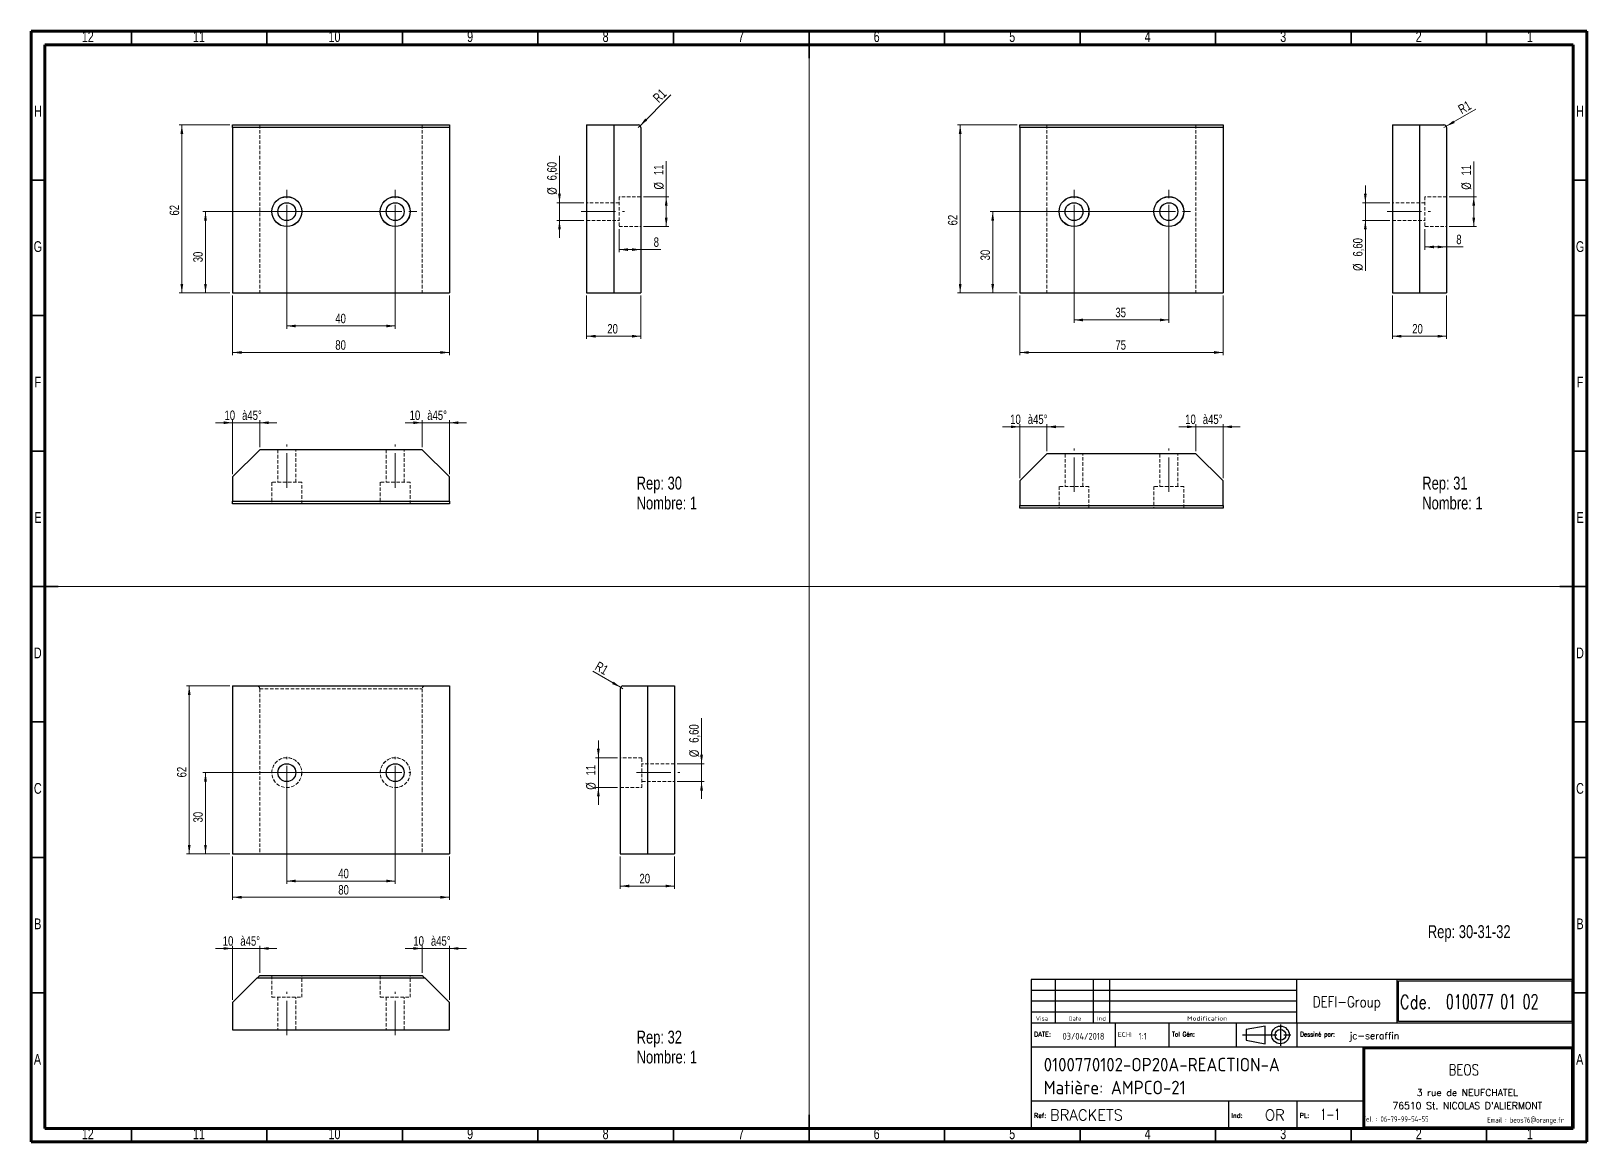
# Model space of a CAD drawing. Header units: millimetres. Extents: x 15 to 589, y 5 to 415.
import ezdxf

# ---------------------------------------------------------------- set-up
doc = ezdxf.new("R2010")
doc.units = ezdxf.units.MM
doc.linetypes.add('CENTERX2', pattern=[20.32, 12.7, -2.54, 2.54, -2.54])
doc.linetypes.add('HIDDEN', pattern=[1.905, 1.27, -0.635])
doc.layers.add('DIMENSIONS', color=176, linetype='Continuous')
doc.styles.add('SLDTEXTSTYLE0', font='TXT', dxfattribs={"width": 0.75})
doc.styles.add('SLDTEXTSTYLE1', font='ISOCP')
doc.styles.add('SLDTEXTSTYLE10', font='ISOCP', dxfattribs={"width": 1.147311})
doc.styles.add('SLDTEXTSTYLE11', font='ISOCP', dxfattribs={"width": 1.385904})
doc.styles.add('SLDTEXTSTYLE12', font='ISOCP', dxfattribs={"width": 1.246461})
doc.styles.add('SLDTEXTSTYLE13', font='ROMAND')
doc.styles.add('SLDTEXTSTYLE2', font='ROMANT', dxfattribs={"width": 0.8})
doc.styles.add('SLDTEXTSTYLE3', font='ISOCP', dxfattribs={"width": 0.8})
doc.styles.add('SLDTEXTSTYLE4', font='ROMANS', dxfattribs={"width": 0.8})
doc.styles.add('SLDTEXTSTYLE5', font='ROMANT')
doc.styles.add('SLDTEXTSTYLE6', font='ROMANS')
doc.styles.add('SLDTEXTSTYLE7', font='ROMANT', dxfattribs={"width": 0.65})
doc.styles.add('SLDTEXTSTYLE8', font='ISOCP', dxfattribs={"width": 1.446157})
doc.styles.add('SLDTEXTSTYLE9', font='ISOCP', dxfattribs={"width": 1.294402})
doc.dimstyles.new('SLDDIMSTYLE0', dxfattribs={"dimtxt": 3.5, "dimasz": 3.302, "dimexe": 0, "dimexo": 0.0625, "dimgap": 0.875, "dimtad": 1, "dimrnd": 1e-09, "dimzin": 12, "dimdsep": 46, "dimtxsty": 'SLDTEXTSTYLE0', "dimsah": 1, "dimcen": 0.09, "dimadec": 0, "dimazin": 3, "dimtfac": 1, "dimtofl": 0, "dimtmove": 0, "dimatfit": 3, "dimfxl": 1, "dimfrac": 2, "dimtolj": 1, "dimtzin": 12, "dimarcsym": 0})
doc.dimstyles.new('SLDDIMSTYLE1', dxfattribs={"dimtxt": 3.5, "dimasz": 3.302, "dimexe": 0, "dimexo": 0.0625, "dimgap": 0.875, "dimtad": 1, "dimrnd": 1e-09, "dimzin": 12, "dimdsep": 46, "dimtxsty": 'SLDTEXTSTYLE0', "dimsah": 1, "dimcen": 0, "dimadec": 0, "dimazin": 3, "dimtfac": 1, "dimtofl": 0, "dimtmove": 0, "dimatfit": 3, "dimfxl": 1, "dimfrac": 2, "dimtolj": 1, "dimtzin": 12, "dimarcsym": 0})
doc.dimstyles.new('SLDDIMSTYLE2', dxfattribs={"dimtxt": 3.5, "dimasz": 3.302, "dimexe": 0, "dimexo": 0.0625, "dimgap": 0.875, "dimtad": 1, "dimrnd": 1e-09, "dimzin": 12, "dimdsep": 46, "dimtxsty": 'SLDTEXTSTYLE0', "dimsah": 1, "dimcen": 0.09, "dimadec": 0, "dimazin": 3, "dimtfac": 1, "dimtmove": 0, "dimatfit": 0, "dimfxl": 1, "dimfrac": 2, "dimtolj": 1, "dimtzin": 12, "dimarcsym": 0})

# ---------------------------------------------------------------- blocks, each defined once
blk = doc.blocks.new('SW_NOTE_0')
at = {"color": 0, "linetype": 'Continuous', "lineweight": 0, "char_height": 4.763, "attachment_point": 1, "style": 'SLDTEXTSTYLE0'}
for s, insert in [('Rep: 30', (0, 6.14)), ('Nombre: 1', (0, -1.21))]:
    blk.add_mtext(s, dxfattribs=dict(at, insert=insert))
blk = doc.blocks.new('SW_NOTE_1')
at = {"color": 0, "linetype": 'Continuous', "lineweight": 0, "char_height": 4.763, "attachment_point": 1, "style": 'SLDTEXTSTYLE0'}
for s, insert in [('Rep: 31', (0, 6.14)), ('Nombre: 1', (0, -1.21))]:
    blk.add_mtext(s, dxfattribs=dict(at, insert=insert))
blk = doc.blocks.new('SW_NOTE_2')
at = {"color": 0, "linetype": 'Continuous', "lineweight": 0, "char_height": 4.763, "attachment_point": 1, "style": 'SLDTEXTSTYLE0'}
for s, insert in [('Rep: 32', (0, 6.14)), ('Nombre: 1', (0, -1.21))]:
    blk.add_mtext(s, dxfattribs=dict(at, insert=insert))
blk = doc.blocks.new('_D')
at = {"color": 7, "linetype": 'Continuous', "lineweight": 18}
for p, q in [((109.33, 347.4), (109.33, 305.18)), ((149.33, 347.4), (149.33, 305.18)), ((109.33, 306.18), (149.33, 306.18))]:
    blk.add_line(p, q, dxfattribs=at)
for points in [[(109.33, 306.18), (112.64, 305.67), (112.64, 306.69)], [(149.33, 306.18), (146.03, 306.69), (146.03, 305.67)]]:
    blk.add_solid(points, dxfattribs=at)
at = {"color": 7, "linetype": 'Continuous', "lineweight": 18, "insert": (127.23, 310.69), "char_height": 3.5, "attachment_point": 1, "style": 'SLDTEXTSTYLE0'}
blk.add_mtext('40', dxfattribs=at)
blk = doc.blocks.new('_D_1')
at = {"color": 7, "linetype": 'Continuous', "lineweight": 18}
for p, q in [((89.33, 317.4), (89.33, 295.4)), ((169.33, 317.4), (169.33, 295.4)), ((89.33, 296.4), (169.33, 296.4))]:
    blk.add_line(p, q, dxfattribs=at)
for points in [[(89.33, 296.4), (92.64, 295.89), (92.64, 296.91)], [(169.33, 296.4), (166.03, 296.91), (166.03, 295.89)]]:
    blk.add_solid(points, dxfattribs=at)
at = {"color": 7, "linetype": 'Continuous', "lineweight": 18, "insert": (127.23, 300.91), "char_height": 3.5, "attachment_point": 1, "style": 'SLDTEXTSTYLE0'}
blk.add_mtext('80', dxfattribs=at)
blk = doc.blocks.new('_D_2')
at = {"color": 7, "linetype": 'Continuous', "lineweight": 18}
for p, q in [((88.33, 380.4), (69.61, 380.4)), ((70.61, 318.4), (70.61, 380.4)), ((88.33, 318.4), (69.61, 318.4))]:
    blk.add_line(p, q, dxfattribs=at)
for points in [[(70.61, 380.4), (70.1, 377.1), (71.12, 377.1)], [(70.61, 318.4), (71.12, 321.7), (70.1, 321.7)]]:
    blk.add_solid(points, dxfattribs=at)
at = {"color": 7, "linetype": 'Continuous', "lineweight": 18, "insert": (66.1, 346.95), "char_height": 3.5, "attachment_point": 1, "rotation": 90, "style": 'SLDTEXTSTYLE0'}
blk.add_mtext('62', dxfattribs=at)
blk = doc.blocks.new('_D_3')
at = {"color": 7, "linetype": 'Continuous', "lineweight": 18}
for p, q in [((148.33, 348.4), (78.33, 348.4)), ((79.33, 348.4), (79.33, 318.4)), ((88.33, 318.4), (78.33, 318.4))]:
    blk.add_line(p, q, dxfattribs=at)
for points in [[(79.33, 348.4), (78.83, 345.1), (79.84, 345.1)], [(79.33, 318.4), (79.84, 321.7), (78.83, 321.7)]]:
    blk.add_solid(points, dxfattribs=at)
at = {"color": 7, "linetype": 'Continuous', "lineweight": 18, "insert": (74.82, 329.7), "char_height": 3.5, "attachment_point": 1, "rotation": 90, "style": 'SLDTEXTSTYLE0'}
blk.add_mtext('30', dxfattribs=at)
blk = doc.blocks.new('SW_CENTERMARKSYMBOL_0')
at = {"color": 0, "linetype": 'Continuous', "lineweight": 0}
for p, q in [((0, 5), (0, 8)), ((-5, 0), (-8, 0)), ((0, 0), (-2.5, 0)), ((0, 0), (0, 2.5)), ((0, 0), (0, -2.5)), ((0, 0), (2.5, 0)), ((5, 0), (8, 0)), ((0, -5), (0, -8))]:
    blk.add_line(p, q, dxfattribs=at)
blk = doc.blocks.new('SW_CENTERMARKSYMBOL_1')
at = {"color": 0, "linetype": 'Continuous', "lineweight": 0}
for p, q in [((0, 5), (0, 8)), ((-5, 0), (-8, 0)), ((0, 0), (-2.5, 0)), ((0, 0), (0, 2.5)), ((0, 0), (0, -2.5)), ((0, 0), (2.5, 0)), ((5, 0), (8, 0)), ((0, -5), (0, -8))]:
    blk.add_line(p, q, dxfattribs=at)
blk = doc.blocks.new('_D_4')
at = {"color": 7, "linetype": 'Continuous', "lineweight": 18}
for q in [(251.07, 391.52), (238.94, 379.4)]:
    blk.add_line((239.65, 380.11), q, dxfattribs=at)
blk.add_solid([(239.65, 380.11), (242.34, 382.08), (241.62, 382.8)], dxfattribs=at)
at = {"color": 7, "linetype": 'Continuous', "lineweight": 18, "insert": (244.08, 390.85), "char_height": 3.5, "attachment_point": 1, "rotation": 45, "style": 'SLDTEXTSTYLE0'}
blk.add_mtext('R1', dxfattribs=at)
blk = doc.blocks.new('_D_5')
at = {"color": 7, "linetype": 'Continuous', "lineweight": 18}
for p, q in [((249.33, 353.9), (249.33, 367.02)), ((240.92, 353.9), (250.33, 353.9)), ((249.33, 342.9), (249.33, 353.9)), ((240.92, 342.9), (250.33, 342.9))]:
    blk.add_line(p, q, dxfattribs=at)
for points in [[(249.33, 353.9), (248.82, 350.6), (249.84, 350.6)], [(249.33, 342.9), (249.84, 346.2), (248.82, 346.2)]]:
    blk.add_solid(points, dxfattribs=at)
at = {"color": 7, "linetype": 'Continuous', "lineweight": 18, "char_height": 3.5, "attachment_point": 1, "rotation": 90, "style": 'SLDTEXTSTYLE0'}
for s, insert in [('11', (244.77, 361.85)), ('%%c', (244.82, 356.57))]:
    blk.add_mtext(s, dxfattribs=dict(at, insert=insert))
blk = doc.blocks.new('_D_6')
at = {"color": 7, "linetype": 'Continuous', "lineweight": 18}
for p, q in [((209.94, 351.7), (209.94, 368.96)), ((218.94, 351.7), (208.94, 351.7)), ((209.94, 351.7), (209.94, 345.1)), ((218.94, 345.1), (208.94, 345.1)), ((209.94, 345.1), (209.94, 338.75))]:
    blk.add_line(p, q, dxfattribs=at)
for points in [[(209.94, 351.7), (210.45, 355), (209.43, 355)], [(209.94, 345.1), (209.43, 341.8), (210.45, 341.8)]]:
    blk.add_solid(points, dxfattribs=at)
at = {"color": 7, "linetype": 'Continuous', "lineweight": 18, "char_height": 3.5, "attachment_point": 1, "rotation": 90, "style": 'SLDTEXTSTYLE0'}
for s, insert in [('6,60', (205.38, 359.91)), ('%%c', (205.43, 354.63))]:
    blk.add_mtext(s, dxfattribs=dict(at, insert=insert))
blk = doc.blocks.new('_D_7')
at = {"color": 7, "linetype": 'Continuous', "lineweight": 18}
for p, q in [((219.94, 317.4), (219.94, 301.4)), ((239.94, 317.4), (239.94, 301.4)), ((219.94, 302.4), (239.94, 302.4))]:
    blk.add_line(p, q, dxfattribs=at)
for points in [[(219.94, 302.4), (223.24, 301.89), (223.24, 302.91)], [(239.94, 302.4), (236.64, 302.91), (236.64, 301.89)]]:
    blk.add_solid(points, dxfattribs=at)
at = {"color": 7, "linetype": 'Continuous', "lineweight": 18, "insert": (227.58, 306.91), "char_height": 3.5, "attachment_point": 1, "style": 'SLDTEXTSTYLE0'}
blk.add_mtext('20', dxfattribs=at)
blk = doc.blocks.new('_D_8')
at = {"color": 7, "linetype": 'Continuous', "lineweight": 18}
for p, q in [((231.94, 341.9), (231.94, 333.38)), ((239.94, 334.38), (231.94, 334.38)), ((239.94, 334.38), (247.29, 334.38))]:
    blk.add_line(p, q, dxfattribs=at)
for points in [[(231.94, 334.38), (235.24, 333.87), (235.24, 334.89)], [(239.94, 334.38), (236.64, 334.89), (236.64, 333.87)]]:
    blk.add_solid(points, dxfattribs=at)
at = {"color": 7, "linetype": 'Continuous', "lineweight": 18, "insert": (244.7, 338.89), "char_height": 3.5, "attachment_point": 1, "style": 'SLDTEXTSTYLE0'}
blk.add_mtext('8', dxfattribs=at)
blk = doc.blocks.new('_D_9')
at = {"color": 7, "linetype": 'Continuous', "lineweight": 18}
for p, q in [((433.78, 348.4), (368.78, 348.4)), ((369.78, 348.4), (369.78, 318.4)), ((378.78, 318.4), (368.78, 318.4))]:
    blk.add_line(p, q, dxfattribs=at)
for points in [[(369.78, 348.4), (369.27, 345.1), (370.29, 345.1)], [(369.78, 318.4), (370.29, 321.7), (369.27, 321.7)]]:
    blk.add_solid(points, dxfattribs=at)
at = {"color": 7, "linetype": 'Continuous', "lineweight": 18, "insert": (365.27, 330.4), "char_height": 3.5, "attachment_point": 1, "rotation": 90, "style": 'SLDTEXTSTYLE0'}
blk.add_mtext('30', dxfattribs=at)
blk = doc.blocks.new('_D_10')
at = {"color": 7, "linetype": 'Continuous', "lineweight": 18}
for p, q in [((378.78, 380.4), (356.78, 380.4)), ((357.78, 318.4), (357.78, 380.4)), ((378.78, 318.4), (356.78, 318.4))]:
    blk.add_line(p, q, dxfattribs=at)
for points in [[(357.78, 380.4), (357.27, 377.1), (358.29, 377.1)], [(357.78, 318.4), (358.29, 321.7), (357.27, 321.7)]]:
    blk.add_solid(points, dxfattribs=at)
at = {"color": 7, "linetype": 'Continuous', "lineweight": 18, "insert": (353.27, 343.32), "char_height": 3.5, "attachment_point": 1, "rotation": 90, "style": 'SLDTEXTSTYLE0'}
blk.add_mtext('62', dxfattribs=at)
blk = doc.blocks.new('_D_11')
at = {"color": 7, "linetype": 'Continuous', "lineweight": 18}
for p, q in [((399.78, 347.4), (399.78, 307.4)), ((434.78, 347.4), (434.78, 307.4)), ((399.78, 308.4), (434.78, 308.4))]:
    blk.add_line(p, q, dxfattribs=at)
for points in [[(399.78, 308.4), (403.08, 307.89), (403.08, 308.91)], [(434.78, 308.4), (431.48, 308.91), (431.48, 307.89)]]:
    blk.add_solid(points, dxfattribs=at)
at = {"color": 7, "linetype": 'Continuous', "lineweight": 18, "insert": (415.04, 312.91), "char_height": 3.5, "attachment_point": 1, "style": 'SLDTEXTSTYLE0'}
blk.add_mtext('35', dxfattribs=at)
blk = doc.blocks.new('_D_12')
at = {"color": 7, "linetype": 'Continuous', "lineweight": 18}
for p, q in [((379.78, 317.4), (379.78, 295.4)), ((454.78, 317.4), (454.78, 295.4)), ((379.78, 296.4), (454.78, 296.4))]:
    blk.add_line(p, q, dxfattribs=at)
for points in [[(379.78, 296.4), (383.08, 295.89), (383.08, 296.91)], [(454.78, 296.4), (451.48, 296.91), (451.48, 295.89)]]:
    blk.add_solid(points, dxfattribs=at)
at = {"color": 7, "linetype": 'Continuous', "lineweight": 18, "insert": (415.04, 300.91), "char_height": 3.5, "attachment_point": 1, "style": 'SLDTEXTSTYLE0'}
blk.add_mtext('75', dxfattribs=at)
blk = doc.blocks.new('SW_CENTERMARKSYMBOL_2')
at = {"color": 0, "linetype": 'Continuous', "lineweight": 0}
for p, q in [((0, 5), (0, 8)), ((-5, 0), (-8, 0)), ((0, 0), (-2.5, 0)), ((0, 0), (0, 2.5)), ((0, 0), (0, -2.5)), ((0, 0), (2.5, 0)), ((5, 0), (8, 0)), ((0, -5), (0, -8))]:
    blk.add_line(p, q, dxfattribs=at)
blk = doc.blocks.new('SW_CENTERMARKSYMBOL_3')
at = {"color": 0, "linetype": 'Continuous', "lineweight": 0}
for p, q in [((0, 5), (0, 8)), ((-5, 0), (-8, 0)), ((0, 0), (-2.5, 0)), ((0, 0), (0, 2.5)), ((0, 0), (0, -2.5)), ((0, 0), (2.5, 0)), ((5, 0), (8, 0)), ((0, -5), (0, -8))]:
    blk.add_line(p, q, dxfattribs=at)
blk = doc.blocks.new('_D_13')
at = {"color": 7, "linetype": 'Continuous', "lineweight": 18}
for p, q in [((507.26, 351.7), (507.26, 358.05)), ((516.26, 351.7), (506.26, 351.7)), ((507.26, 351.7), (507.26, 345.1)), ((516.26, 345.1), (506.26, 345.1)), ((507.26, 345.1), (507.26, 326.52))]:
    blk.add_line(p, q, dxfattribs=at)
for points in [[(507.26, 351.7), (507.77, 355), (506.75, 355)], [(507.26, 345.1), (506.75, 341.8), (507.77, 341.8)]]:
    blk.add_solid(points, dxfattribs=at)
at = {"color": 7, "linetype": 'Continuous', "lineweight": 18, "char_height": 3.5, "attachment_point": 1, "rotation": 90, "style": 'SLDTEXTSTYLE0'}
for s, insert in [('6,60', (502.7, 331.8)), ('%%c', (502.75, 326.52))]:
    blk.add_mtext(s, dxfattribs=dict(at, insert=insert))
blk = doc.blocks.new('_D_14')
at = {"color": 7, "linetype": 'Continuous', "lineweight": 18}
for p, q in [((547.26, 353.9), (547.26, 366.93)), ((538.24, 353.9), (548.26, 353.9)), ((547.26, 342.9), (547.26, 353.9)), ((538.24, 342.9), (548.26, 342.9))]:
    blk.add_line(p, q, dxfattribs=at)
for points in [[(547.26, 353.9), (546.75, 350.6), (547.77, 350.6)], [(547.26, 342.9), (547.77, 346.2), (546.75, 346.2)]]:
    blk.add_solid(points, dxfattribs=at)
at = {"color": 7, "linetype": 'Continuous', "lineweight": 18, "char_height": 3.5, "attachment_point": 1, "rotation": 90, "style": 'SLDTEXTSTYLE0'}
for s, insert in [('11', (542.7, 361.76)), ('%%c', (542.75, 356.48))]:
    blk.add_mtext(s, dxfattribs=dict(at, insert=insert))
blk = doc.blocks.new('_D_15')
at = {"color": 7, "linetype": 'Continuous', "lineweight": 18}
for q in [(547.99, 386.17), (536.26, 379.4)]:
    blk.add_line((537.13, 379.9), q, dxfattribs=at)
blk.add_solid([(537.13, 379.9), (540.24, 381.11), (539.73, 381.99)], dxfattribs=at)
at = {"color": 7, "linetype": 'Continuous', "lineweight": 18, "insert": (541.08, 387.3), "char_height": 3.5, "attachment_point": 1, "rotation": 30, "style": 'SLDTEXTSTYLE0'}
blk.add_mtext('R1', dxfattribs=at)
blk = doc.blocks.new('_D_16')
at = {"color": 7, "linetype": 'Continuous', "lineweight": 18}
for p, q in [((529.26, 341.9), (529.26, 334.35)), ((529.26, 335.35), (537.26, 335.35)), ((537.26, 335.35), (543.4, 335.35))]:
    blk.add_line(p, q, dxfattribs=at)
for points in [[(529.26, 335.35), (532.56, 334.85), (532.56, 335.86)], [(537.26, 335.35), (533.96, 335.86), (533.96, 334.85)]]:
    blk.add_solid(points, dxfattribs=at)
at = {"color": 7, "linetype": 'Continuous', "lineweight": 18, "insert": (540.81, 339.87), "char_height": 3.5, "attachment_point": 1, "style": 'SLDTEXTSTYLE0'}
blk.add_mtext('8', dxfattribs=at)
blk = doc.blocks.new('_D_17')
at = {"color": 7, "linetype": 'Continuous', "lineweight": 18}
for p, q in [((517.26, 317.4), (517.26, 301.4)), ((537.26, 317.4), (537.26, 301.4)), ((517.26, 302.4), (537.26, 302.4))]:
    blk.add_line(p, q, dxfattribs=at)
for points in [[(517.26, 302.4), (520.56, 301.89), (520.56, 302.91)], [(537.26, 302.4), (533.96, 302.91), (533.96, 301.89)]]:
    blk.add_solid(points, dxfattribs=at)
at = {"color": 7, "linetype": 'Continuous', "lineweight": 18, "insert": (524.56, 306.91), "char_height": 3.5, "attachment_point": 1, "style": 'SLDTEXTSTYLE0'}
blk.add_mtext('20', dxfattribs=at)
blk = doc.blocks.new('_D_18')
at = {"color": 7, "linetype": 'Continuous', "lineweight": 18}
for p, q in [((109.33, 140.3), (109.33, 100.3)), ((149.33, 140.3), (149.33, 100.3)), ((109.33, 101.3), (149.33, 101.3))]:
    blk.add_line(p, q, dxfattribs=at)
for points in [[(109.33, 101.3), (112.64, 100.79), (112.64, 101.81)], [(149.33, 101.3), (146.03, 101.81), (146.03, 100.79)]]:
    blk.add_solid(points, dxfattribs=at)
at = {"color": 7, "linetype": 'Continuous', "lineweight": 18, "insert": (128.32, 105.81), "char_height": 3.5, "attachment_point": 1, "style": 'SLDTEXTSTYLE0'}
blk.add_mtext('40', dxfattribs=at)
blk = doc.blocks.new('_D_19')
at = {"color": 7, "linetype": 'Continuous', "lineweight": 18}
for p, q in [((89.33, 110.3), (89.33, 94.3)), ((169.33, 110.3), (169.33, 94.3)), ((89.33, 95.3), (169.33, 95.3))]:
    blk.add_line(p, q, dxfattribs=at)
for points in [[(89.33, 95.3), (92.64, 94.79), (92.64, 95.81)], [(169.33, 95.3), (166.03, 95.81), (166.03, 94.79)]]:
    blk.add_solid(points, dxfattribs=at)
at = {"color": 7, "linetype": 'Continuous', "lineweight": 18, "insert": (128.32, 99.81), "char_height": 3.5, "attachment_point": 1, "style": 'SLDTEXTSTYLE0'}
blk.add_mtext('80', dxfattribs=at)
blk = doc.blocks.new('_D_20')
at = {"color": 7, "linetype": 'Continuous', "lineweight": 18}
for p, q in [((148.33, 141.3), (78.33, 141.3)), ((79.33, 141.3), (79.33, 111.3)), ((88.33, 111.3), (78.33, 111.3))]:
    blk.add_line(p, q, dxfattribs=at)
for points in [[(79.33, 141.3), (78.83, 138), (79.84, 138)], [(79.33, 111.3), (79.84, 114.6), (78.83, 114.6)]]:
    blk.add_solid(points, dxfattribs=at)
at = {"color": 7, "linetype": 'Continuous', "lineweight": 18, "insert": (74.82, 122.92), "char_height": 3.5, "attachment_point": 1, "rotation": 90, "style": 'SLDTEXTSTYLE0'}
blk.add_mtext('30', dxfattribs=at)
blk = doc.blocks.new('_D_21')
at = {"color": 7, "linetype": 'Continuous', "lineweight": 18}
for p, q in [((88.33, 173.3), (72.33, 173.3)), ((73.33, 173.3), (73.33, 111.3)), ((88.33, 111.3), (72.33, 111.3))]:
    blk.add_line(p, q, dxfattribs=at)
for points in [[(73.33, 173.3), (72.83, 170), (73.84, 170)], [(73.33, 111.3), (73.84, 114.6), (72.83, 114.6)]]:
    blk.add_solid(points, dxfattribs=at)
at = {"color": 7, "linetype": 'Continuous', "lineweight": 18, "insert": (68.82, 139.55), "char_height": 3.5, "attachment_point": 1, "rotation": 90, "style": 'SLDTEXTSTYLE0'}
blk.add_mtext('62', dxfattribs=at)
blk = doc.blocks.new('SW_CENTERMARKSYMBOL_4')
at = {"color": 0, "linetype": 'Continuous', "lineweight": 0}
for p, q in [((0, 5), (0, 5.8)), ((-5, 0), (-5.8, 0)), ((0, 0), (-2.5, 0)), ((0, 0), (0, 2.5)), ((0, 0), (0, -2.5)), ((0, 0), (2.5, 0)), ((5, 0), (5.8, 0)), ((0, -5), (0, -5.8))]:
    blk.add_line(p, q, dxfattribs=at)
blk = doc.blocks.new('SW_CENTERMARKSYMBOL_5')
at = {"color": 0, "linetype": 'Continuous', "lineweight": 0}
for p, q in [((0, 5), (0, 5.8)), ((-5, 0), (-5.8, 0)), ((0, 0), (-2.5, 0)), ((0, 0), (0, 2.5)), ((0, 0), (0, -2.5)), ((0, 0), (2.5, 0)), ((5, 0), (5.8, 0)), ((0, -5), (0, -5.8))]:
    blk.add_line(p, q, dxfattribs=at)
blk = doc.blocks.new('_D_22')
at = {"color": 7, "linetype": 'Continuous', "lineweight": 18}
for q in [(222.25, 178.72), (233.36, 172.3)]:
    blk.add_line((232.49, 172.8), q, dxfattribs=at)
blk.add_solid([(232.49, 172.8), (229.89, 174.89), (229.38, 174.01)], dxfattribs=at)
at = {"color": 7, "linetype": 'Continuous', "lineweight": 18, "insert": (224.46, 182.54), "char_height": 3.5, "attachment_point": 1, "rotation": 330, "style": 'SLDTEXTSTYLE0'}
blk.add_mtext('R1', dxfattribs=at)
blk = doc.blocks.new('_D_23')
at = {"color": 7, "linetype": 'Continuous', "lineweight": 18}
for p, q in [((224.29, 146.8), (224.29, 153.15)), ((231.38, 146.8), (223.29, 146.8)), ((224.29, 146.8), (224.29, 135.8)), ((231.38, 135.8), (223.29, 135.8)), ((224.29, 135.8), (224.29, 129.45))]:
    blk.add_line(p, q, dxfattribs=at)
for points in [[(224.29, 146.8), (224.8, 150.1), (223.78, 150.1)], [(224.29, 135.8), (223.78, 132.5), (224.8, 132.5)]]:
    blk.add_solid(points, dxfattribs=at)
at = {"color": 7, "linetype": 'Continuous', "lineweight": 18, "char_height": 3.5, "attachment_point": 1, "rotation": 90, "style": 'SLDTEXTSTYLE0'}
for s, insert in [('11', (219.72, 140.28)), ('%%c', (219.78, 135))]:
    blk.add_mtext(s, dxfattribs=dict(at, insert=insert))
blk = doc.blocks.new('_D_24')
at = {"color": 7, "linetype": 'Continuous', "lineweight": 18}
for p, q in [((262.36, 144.6), (262.36, 161.37)), ((253.36, 144.6), (263.36, 144.6)), ((262.36, 144.6), (262.36, 138)), ((253.36, 138), (263.36, 138)), ((262.36, 138), (262.36, 131.65))]:
    blk.add_line(p, q, dxfattribs=at)
for points in [[(262.36, 144.6), (262.87, 147.9), (261.85, 147.9)], [(262.36, 138), (261.85, 134.7), (262.87, 134.7)]]:
    blk.add_solid(points, dxfattribs=at)
at = {"color": 7, "linetype": 'Continuous', "lineweight": 18, "char_height": 3.5, "attachment_point": 1, "rotation": 90, "style": 'SLDTEXTSTYLE0'}
for s, insert in [('6,60', (257.79, 152.32)), ('%%c', (257.85, 147.04))]:
    blk.add_mtext(s, dxfattribs=dict(at, insert=insert))
blk = doc.blocks.new('_D_25')
at = {"color": 7, "linetype": 'Continuous', "lineweight": 18}
for p, q in [((232.36, 110.3), (232.36, 98.45)), ((252.36, 110.3), (252.36, 98.45)), ((232.36, 99.45), (252.36, 99.45))]:
    blk.add_line(p, q, dxfattribs=at)
for points in [[(232.36, 99.45), (235.66, 98.94), (235.66, 99.95)], [(252.36, 99.45), (249.06, 99.95), (249.06, 98.94)]]:
    blk.add_solid(points, dxfattribs=at)
at = {"color": 7, "linetype": 'Continuous', "lineweight": 18, "insert": (239.46, 103.96), "char_height": 3.5, "attachment_point": 1, "style": 'SLDTEXTSTYLE0'}
blk.add_mtext('20', dxfattribs=at)
blk = doc.blocks.new('_D_26')
at = {"color": 7, "linetype": 'Continuous', "lineweight": 18}
for p, q in [((89.33, 76.4), (82.98, 76.4)), ((89.33, 57.4), (89.33, 77.4)), ((99.33, 76.4), (89.33, 76.4)), ((99.33, 67.4), (99.33, 77.4)), ((99.33, 76.4), (105.68, 76.4))]:
    blk.add_line(p, q, dxfattribs=at)
for points in [[(89.33, 76.4), (86.03, 76.91), (86.03, 75.9)], [(99.33, 76.4), (102.64, 75.9), (102.64, 76.91)]]:
    blk.add_solid(points, dxfattribs=at)
at = {"color": 7, "linetype": 'Continuous', "lineweight": 18, "char_height": 3.5, "attachment_point": 1, "style": 'SLDTEXTSTYLE0'}
for s, insert in [('10', (85.71, 80.92)), ('à45°', (92.2, 80.92))]:
    blk.add_mtext(s, dxfattribs=dict(at, insert=insert))
blk = doc.blocks.new('_D_27')
at = {"color": 7, "linetype": 'Continuous', "lineweight": 18}
for p, q in [((159.33, 76.4), (152.98, 76.4)), ((159.33, 67.4), (159.33, 77.4)), ((159.33, 76.4), (169.33, 76.4)), ((169.33, 57.4), (169.33, 77.4)), ((169.33, 76.4), (175.68, 76.4))]:
    blk.add_line(p, q, dxfattribs=at)
for points in [[(159.33, 76.4), (156.03, 76.91), (156.03, 75.9)], [(169.33, 76.4), (172.64, 75.9), (172.64, 76.91)]]:
    blk.add_solid(points, dxfattribs=at)
at = {"color": 7, "linetype": 'Continuous', "lineweight": 18, "char_height": 3.5, "attachment_point": 1, "style": 'SLDTEXTSTYLE0'}
for s, insert in [('10', (156.02, 80.92)), ('à45°', (162.51, 80.92))]:
    blk.add_mtext(s, dxfattribs=dict(at, insert=insert))
blk = doc.blocks.new('_D_28')
at = {"color": 7, "linetype": 'Continuous', "lineweight": 18}
for p, q in [((89.33, 270.47), (82.98, 270.47)), ((89.33, 251.47), (89.33, 271.47)), ((89.33, 270.47), (99.33, 270.47)), ((99.33, 261.47), (99.33, 271.47)), ((99.33, 270.47), (105.68, 270.47))]:
    blk.add_line(p, q, dxfattribs=at)
for points in [[(89.33, 270.47), (86.03, 270.98), (86.03, 269.96)], [(99.33, 270.47), (102.64, 269.96), (102.64, 270.98)]]:
    blk.add_solid(points, dxfattribs=at)
at = {"color": 7, "linetype": 'Continuous', "lineweight": 18, "char_height": 3.5, "attachment_point": 1, "style": 'SLDTEXTSTYLE0'}
for s, insert in [('10', (86.36, 274.98)), ('à45°', (92.84, 274.98))]:
    blk.add_mtext(s, dxfattribs=dict(at, insert=insert))
blk = doc.blocks.new('_D_29')
at = {"color": 7, "linetype": 'Continuous', "lineweight": 18}
for p, q in [((159.33, 270.47), (152.98, 270.47)), ((159.33, 261.47), (159.33, 271.47)), ((159.33, 270.47), (169.33, 270.47)), ((169.33, 251.47), (169.33, 271.47)), ((169.33, 270.47), (175.68, 270.47))]:
    blk.add_line(p, q, dxfattribs=at)
for points in [[(159.33, 270.47), (156.03, 270.98), (156.03, 269.96)], [(169.33, 270.47), (172.64, 269.96), (172.64, 270.98)]]:
    blk.add_solid(points, dxfattribs=at)
at = {"color": 7, "linetype": 'Continuous', "lineweight": 18, "char_height": 3.5, "attachment_point": 1, "style": 'SLDTEXTSTYLE0'}
for s, insert in [('10', (154.67, 274.98)), ('à45°', (161.15, 274.98))]:
    blk.add_mtext(s, dxfattribs=dict(at, insert=insert))
blk = doc.blocks.new('_D_30')
at = {"color": 7, "linetype": 'Continuous', "lineweight": 18}
for p, q in [((379.78, 249.96), (379.78, 269.96)), ((389.78, 259.96), (389.78, 269.96)), ((379.78, 268.96), (373.43, 268.96)), ((379.78, 268.96), (389.78, 268.96)), ((389.78, 268.96), (396.13, 268.96))]:
    blk.add_line(p, q, dxfattribs=at)
for points in [[(379.78, 268.96), (376.48, 269.47), (376.48, 268.46)], [(389.78, 268.96), (393.08, 268.46), (393.08, 269.47)]]:
    blk.add_solid(points, dxfattribs=at)
at = {"color": 7, "linetype": 'Continuous', "lineweight": 18, "char_height": 3.5, "attachment_point": 1, "style": 'SLDTEXTSTYLE0'}
for s, insert in [('10', (376.23, 273.48)), ('à45°', (382.72, 273.48))]:
    blk.add_mtext(s, dxfattribs=dict(at, insert=insert))
blk = doc.blocks.new('_D_31')
at = {"color": 7, "linetype": 'Continuous', "lineweight": 18}
for p, q in [((444.78, 259.96), (444.78, 269.96)), ((454.78, 249.96), (454.78, 269.96)), ((444.78, 268.96), (438.43, 268.96)), ((444.78, 268.96), (454.78, 268.96)), ((454.78, 268.96), (461.13, 268.96))]:
    blk.add_line(p, q, dxfattribs=at)
for points in [[(444.78, 268.96), (441.48, 269.47), (441.48, 268.46)], [(454.78, 268.96), (458.08, 268.46), (458.08, 269.47)]]:
    blk.add_solid(points, dxfattribs=at)
at = {"color": 7, "linetype": 'Continuous', "lineweight": 18, "char_height": 3.5, "attachment_point": 1, "style": 'SLDTEXTSTYLE0'}
for s, insert in [('10', (440.81, 273.48)), ('à45°', (447.29, 273.48))]:
    blk.add_mtext(s, dxfattribs=dict(at, insert=insert))

msp = doc.modelspace()

# ---------------------------------------------------------------- linework, layer by layer
at = {"color": 7, "linetype": 'Continuous', "lineweight": 70}
for p, q in [((15, 5), (15, 415)), ((15, 415), (589, 415)), ((589, 415), (589, 5)), ((20, 10), (20, 410)), ((20, 410), (584, 410)), ((584, 410), (584, 10)), ((584, 10), (20, 10)), ((589, 5), (15, 5))]:
    msp.add_line(p, q, dxfattribs=at)
at = {"color": 7, "linetype": 'Continuous', "lineweight": 35}
for p, q in [((52, 410), (52, 415)), ((102, 410), (102, 415)), ((152, 410), (152, 415)), ((202, 410), (202, 415)), ((252, 410), (252, 415)), ((302, 415), (302, 405)), ((302, 410), (302, 415)), ((352, 410), (352, 415)), ((402, 410), (402, 415)), ((452, 410), (452, 415)), ((502, 410), (502, 415)), ((552, 410), (552, 415)), ((20, 360), (15, 360)), ((584, 360), (589, 360)), ((20, 310), (15, 310)), ((584, 310), (589, 310)), ((20, 260), (15, 260)), ((584, 260), (589, 260)), ((15, 210), (25, 210)), ((20, 210), (15, 210)), ((589, 210), (579, 210)), ((584, 210), (589, 210)), ((20, 160), (15, 160)), ((584, 160), (589, 160)), ((20, 110), (15, 110)), ((584, 110), (589, 110)), ((20, 60), (15, 60)), ((584, 60), (589, 60)), ((302, 5), (302, 15)), ((52, 10), (52, 5)), ((102, 10), (102, 5)), ((152, 10), (152, 5)), ((202, 10), (202, 5)), ((252, 10), (252, 5)), ((302, 10), (302, 5)), ((352, 10), (352, 5)), ((402, 10), (402, 5)), ((452, 10), (452, 5)), ((502, 10), (502, 5)), ((552, 10), (552, 5))]:
    msp.add_line(p, q, dxfattribs=at)
at = {"color": 7, "linetype": 'Continuous', "lineweight": 18}
for p, q in [((302, 405), (302, 15)), ((25, 210), (579, 210))]:
    msp.add_line(p, q, dxfattribs=at)
at = {"color": 7, "linetype": 'Continuous', "lineweight": 25}
for p, q in [((89.334, 380.399), (169.334, 380.399)), ((89.334, 379.399), (89.334, 380.399)), ((89.334, 379.399), (89.334, 318.399)), ((169.334, 379.399), (89.334, 379.399)), ((169.334, 380.399), (169.334, 379.399)), ((169.334, 379.399), (169.334, 318.399)), ((219.941, 380.399), (219.941, 318.399)), ((219.941, 380.399), (229.941, 380.399)), ((229.941, 380.399), (229.941, 318.399)), ((229.941, 380.399), (238.941, 380.399)), ((239.941, 379.399), (239.941, 318.399)), ((379.78, 380.399), (454.78, 380.399)), ((379.78, 379.399), (379.78, 380.399)), ((379.78, 379.399), (379.78, 318.399)), ((454.78, 379.399), (379.78, 379.399)), ((454.78, 380.399), (454.78, 379.399)), ((454.78, 379.399), (454.78, 318.399)), ((517.261, 380.399), (517.261, 318.399)), ((517.261, 380.399), (527.261, 380.399)), ((527.261, 380.399), (527.261, 318.399)), ((527.261, 380.399), (536.261, 380.399)), ((537.261, 379.399), (537.261, 318.399)), ((89.334, 318.399), (169.334, 318.399)), ((219.941, 318.399), (229.941, 318.399)), ((229.941, 318.399), (239.941, 318.399)), ((379.78, 318.399), (454.78, 318.399)), ((517.261, 318.399), (527.261, 318.399)), ((527.261, 318.399), (537.261, 318.399)), ((99.334, 260.473), (89.334, 250.473)), ((159.334, 260.473), (99.334, 260.473)), ((169.334, 250.473), (159.334, 260.473)), ((389.78, 258.964), (379.78, 248.964)), ((444.78, 258.964), (389.78, 258.964)), ((454.78, 248.964), (444.78, 258.964)), ((89.334, 250.473), (89.334, 241.473)), ((169.334, 241.473), (169.334, 250.473)), ((379.78, 248.964), (379.78, 239.964)), ((454.78, 239.964), (454.78, 248.964)), ((89.334, 241.473), (169.334, 241.473)), ((89.334, 240.473), (89.334, 241.473)), ((169.334, 241.473), (169.334, 240.473)), ((169.334, 240.473), (89.334, 240.473)), ((379.78, 239.964), (454.78, 239.964)), ((379.78, 238.964), (379.78, 239.964)), ((454.78, 238.964), (379.78, 238.964)), ((454.78, 239.964), (454.78, 238.964)), ((89.334, 173.301), (89.334, 111.301)), ((89.334, 173.301), (169.334, 173.301)), ((169.334, 173.301), (169.334, 111.301)), ((232.359, 172.301), (232.359, 111.301)), ((233.359, 173.301), (242.359, 173.301)), ((242.359, 173.301), (242.359, 111.301)), ((242.359, 173.301), (252.359, 173.301)), ((252.359, 173.301), (252.359, 111.301)), ((89.334, 111.301), (169.334, 111.301)), ((232.359, 111.301), (242.359, 111.301)), ((242.359, 111.301), (252.359, 111.301)), ((98.334, 65.404), (89.334, 56.404)), ((160.334, 65.404), (98.334, 65.404)), ((99.334, 66.404), (159.334, 66.404)), ((169.334, 56.404), (160.334, 65.404)), ((89.334, 56.404), (89.334, 46.404)), ((169.334, 46.404), (169.334, 56.404)), ((89.334, 46.404), (169.334, 46.404))]:
    msp.add_line(p, q, dxfattribs=at)
at = {"color": 7, "linetype": 'HIDDEN', "lineweight": 18}
for p, q in [((99.334, 380.399), (99.334, 318.399)), ((159.334, 380.399), (159.334, 318.399)), ((389.78, 380.399), (389.78, 318.399)), ((444.78, 380.399), (444.78, 318.399)), ((231.941, 351.699), (219.941, 351.699)), ((231.941, 353.899), (231.941, 342.899)), ((239.916, 353.899), (231.941, 353.899)), ((239.941, 353.924), (239.916, 353.899)), ((239.916, 353.899), (239.916, 342.899)), ((529.261, 351.699), (517.261, 351.699)), ((529.261, 353.899), (529.261, 342.899)), ((537.236, 353.899), (529.261, 353.899)), ((537.261, 353.924), (537.236, 353.899)), ((537.236, 353.899), (537.236, 342.899)), ((219.941, 345.099), (231.941, 345.099)), ((517.261, 345.099), (529.261, 345.099)), ((231.941, 342.899), (239.916, 342.899)), ((239.916, 342.899), (239.941, 342.874)), ((529.261, 342.899), (537.236, 342.899)), ((537.236, 342.899), (537.261, 342.874)), ((106.034, 260.473), (106.034, 248.473)), ((112.634, 248.473), (112.634, 260.473)), ((146.034, 260.473), (146.034, 248.473)), ((152.634, 248.473), (152.634, 260.473)), ((396.48, 258.964), (396.48, 246.964)), ((403.08, 246.964), (403.08, 258.964)), ((431.48, 258.964), (431.48, 246.964)), ((438.08, 246.964), (438.08, 258.964)), ((114.834, 248.473), (103.834, 248.473)), ((103.834, 248.473), (103.834, 240.498)), ((114.834, 240.498), (114.834, 248.473)), ((154.834, 248.473), (143.834, 248.473)), ((143.834, 248.473), (143.834, 240.498)), ((154.834, 240.498), (154.834, 248.473)), ((405.28, 246.964), (394.28, 246.964)), ((394.28, 246.964), (394.28, 238.989)), ((405.28, 238.989), (405.28, 246.964)), ((440.28, 246.964), (429.28, 246.964)), ((429.28, 246.964), (429.28, 238.989)), ((440.28, 238.989), (440.28, 246.964)), ((103.834, 240.498), (103.809, 240.473)), ((114.834, 240.498), (103.834, 240.498)), ((114.859, 240.473), (114.834, 240.498)), ((143.834, 240.498), (143.809, 240.473)), ((154.834, 240.498), (143.834, 240.498)), ((154.859, 240.473), (154.834, 240.498)), ((394.28, 238.989), (394.255, 238.964)), ((405.28, 238.989), (394.28, 238.989)), ((405.305, 238.964), (405.28, 238.989)), ((429.28, 238.989), (429.255, 238.964)), ((440.28, 238.989), (429.28, 238.989)), ((440.305, 238.964), (440.28, 238.989)), ((99.334, 172.301), (159.334, 172.301)), ((99.334, 172.301), (99.334, 111.301)), ((159.334, 172.301), (159.334, 111.301)), ((232.384, 146.801), (232.359, 146.826)), ((232.384, 135.801), (232.384, 146.801)), ((240.359, 146.801), (232.384, 146.801)), ((240.359, 135.801), (240.359, 146.801)), ((252.359, 144.601), (240.359, 144.601)), ((240.359, 138.001), (252.359, 138.001)), ((232.359, 135.776), (232.384, 135.801)), ((232.384, 135.801), (240.359, 135.801)), ((103.809, 66.404), (103.834, 66.379)), ((103.834, 66.379), (109.334, 66.379)), ((103.834, 66.379), (103.834, 58.404)), ((109.334, 66.379), (114.834, 66.379)), ((114.834, 66.379), (114.859, 66.404)), ((114.834, 58.404), (114.834, 66.379)), ((143.809, 66.404), (143.834, 66.379)), ((143.834, 66.379), (149.334, 66.379)), ((143.834, 66.379), (143.834, 58.404)), ((149.334, 66.379), (154.834, 66.379)), ((154.834, 66.379), (154.859, 66.404)), ((154.834, 58.404), (154.834, 66.379)), ((103.834, 58.404), (109.334, 58.404)), ((106.034, 58.404), (106.034, 46.404)), ((109.334, 58.404), (114.834, 58.404)), ((112.634, 46.404), (112.634, 58.404)), ((143.834, 58.404), (149.334, 58.404)), ((146.034, 58.404), (146.034, 46.404)), ((149.334, 58.404), (154.834, 58.404)), ((152.634, 46.404), (152.634, 58.404))]:
    msp.add_line(p, q, dxfattribs=at)
at = {"color": 7, "linetype": 'CENTERX2', "lineweight": 18}
for p, q in [((217.941, 348.399), (233.941, 348.399)), ((515.261, 348.399), (531.261, 348.399)), ((109.334, 246.473), (109.334, 262.473)), ((149.334, 246.473), (149.334, 262.473)), ((399.78, 244.964), (399.78, 260.964)), ((434.78, 244.964), (434.78, 260.964)), ((238.359, 141.301), (254.359, 141.301)), ((109.334, 44.404), (109.334, 60.404)), ((149.334, 44.404), (149.334, 60.404))]:
    msp.add_line(p, q, dxfattribs=at)
at = {"color": 7, "linetype": 'Continuous', "lineweight": 25, "flags": 128}
for points in [[(98.334, 65.404), (98.529, 65.6), (98.717, 65.787), (98.89, 65.96), (99.041, 66.112), (99.165, 66.236), (99.258, 66.328), (99.315, 66.385), (99.334, 66.404)], [(159.334, 66.404), (159.353, 66.385), (159.41, 66.328), (159.502, 66.236), (159.627, 66.112), (159.778, 65.96), (159.951, 65.787), (160.139, 65.6), (160.334, 65.404)]]:
    msp.add_lwpolyline(points, dxfattribs=at)
at = {"color": 7, "linetype": 'Continuous', "lineweight": 25}
for centre, radius in [((109.334, 348.399), 5.525), ((109.334, 348.399), 5.5), ((109.334, 348.399), 3.3), ((149.334, 348.399), 5.525), ((149.334, 348.399), 5.5), ((149.334, 348.399), 3.3), ((399.78, 348.399), 5.525), ((399.78, 348.399), 5.5), ((399.78, 348.399), 3.3), ((434.78, 348.399), 5.525), ((434.78, 348.399), 5.5), ((434.78, 348.399), 3.3), ((109.334, 141.301), 3.3), ((149.334, 141.301), 3.3)]:
    msp.add_circle(centre, radius, dxfattribs=at)
at = {"color": 7, "linetype": 'HIDDEN', "lineweight": 18}
for centre, radius in [((109.334, 141.301), 5.525), ((109.334, 141.301), 5.5), ((149.334, 141.301), 5.525), ((149.334, 141.301), 5.5)]:
    msp.add_circle(centre, radius, dxfattribs=at)
at = {"color": 7, "linetype": 'Continuous', "lineweight": 25}
for centre, start, end in [((238.941, 379.399), 0, 90), ((536.261, 379.399), 0, 90), ((233.359, 172.301), 90, 180)]:
    msp.add_arc(centre, 1, start, end, dxfattribs=at)
at = {"color": 7, "linetype": 'HIDDEN', "lineweight": 18}
for centre, start, end in [((98.334, 172.301), 0, 90), ((160.334, 172.301), 90, 180)]:
    msp.add_arc(centre, 1, start, end, dxfattribs=at)
at = {"layer": 'DIMENSIONS', "color": 3}
for p, q in [((482, 65), (384, 65)), ((393, 49), (393, 65)), ((407, 49), (407, 65)), ((413, 49), (413, 65)), ((384, 61), (482, 61)), ((482, 57), (384, 57)), ((384, 53), (482, 53))]:
    msp.add_line(p, q, dxfattribs=at)
at = {"layer": 'DIMENSIONS', "color": 6}
for p, q in [((384, 65), (384, 10)), ((584, 10), (584, 65)), ((584, 40), (506.384, 40)), ((506.384, 40), (506.384, 10)), ((583.8, 39.8), (506.584, 39.8)), ((506.584, 39.8), (506.584, 10.2)), ((583.6, 39.6), (506.784, 39.6)), ((506.784, 39.6), (506.784, 10.4)), ((583.4, 39.4), (506.984, 39.4)), ((506.984, 39.4), (506.984, 10.6)), ((583.4, 10.6), (583.4, 39.4)), ((583.6, 10.4), (583.6, 39.6)), ((583.8, 10.2), (583.8, 39.8)), ((384, 10), (584, 10)), ((506.584, 10.2), (583.8, 10.2)), ((506.784, 10.4), (583.6, 10.4)), ((506.984, 10.6), (583.4, 10.6))]:
    msp.add_line(p, q, dxfattribs=at)
at = {"layer": 'DIMENSIONS', "color": 1}
for p, q in [((584, 65), (482, 65)), ((482, 49), (482, 65)), ((519, 49), (519, 65)), ((519.5, 49.5), (519.5, 64.5)), ((519.5, 64.5), (583.5, 64.5)), ((583.5, 64.5), (583.5, 49.5)), ((384, 49), (584, 49)), ((415, 49), (415, 40)), ((434.731, 49), (434.731, 40)), ((459.62, 49), (459.62, 40)), ((482, 49), (482, 40)), ((583.5, 49.5), (519.5, 49.5)), ((506.384, 40), (384, 40)), ((506.384, 20), (384, 20)), ((456.792, 20), (456.792, 10)), ((482, 20), (482, 10))]:
    msp.add_line(p, q, dxfattribs=at)
at = {"layer": 'DIMENSIONS'}
for p, q in [((519.5, 49.5), (519.5, 64.5)), ((519.5, 64.5), (583.5, 64.5)), ((583.5, 64.5), (583.5, 49.5)), ((583.5, 49.5), (519.5, 49.5))]:
    msp.add_line(p, q, dxfattribs=at)
at = {"layer": 'DIMENSIONS', "color": 7}
for p, q in [((470.244, 47.75), (463.244, 46.5)), ((463.244, 46.5), (463.244, 42.5)), ((470.244, 41.25), (470.244, 47.75)), ((463.244, 42.5), (470.244, 41.25))]:
    msp.add_line(p, q, dxfattribs=at)
at = {"layer": 'DIMENSIONS', "color": 3, "linetype": 'CENTERX2'}
for p, q in [((475.934, 48.348), (475.934, 40.513)), ((461.946, 44.5), (480.201, 44.5))]:
    msp.add_line(p, q, dxfattribs=at)
at = {"layer": 'DIMENSIONS', "color": 7}
for radius in [3.25, 2]:
    msp.add_circle((475.934, 44.5), radius, dxfattribs=at)

# ---------------------------------------------------------------- block references
at = {"color": 7, "linetype": 'Continuous', "lineweight": 0}
for name, p in [('SW_CENTERMARKSYMBOL_1', (109.334, 348.399)), ('SW_CENTERMARKSYMBOL_0', (149.334, 348.399)), ('SW_CENTERMARKSYMBOL_3', (399.78, 348.399)), ('SW_CENTERMARKSYMBOL_2', (434.78, 348.399)), ('SW_NOTE_0', (238.41, 244.432)), ('SW_NOTE_1', (528.264, 244.432)), ('SW_CENTERMARKSYMBOL_5', (109.334, 141.301)), ('SW_CENTERMARKSYMBOL_4', (149.334, 141.301)), ('SW_NOTE_2', (238.41, 39.926))]:
    msp.add_blockref(name, p, dxfattribs=at)

# ---------------------------------------------------------------- texts
at = {"color": 7, "linetype": 'Continuous', "lineweight": 0, "style": 'SLDTEXTSTYLE0'}
for s, insert, char_height, attachment_point in [('12', (35.92, 414.973), 3.9688, 2), ('11', (76.92, 414.973), 3.9688, 2), ('10', (126.92, 414.973), 3.9688, 2), ('9', (176.96, 414.973), 3.969, 2), ('8', (226.96, 414.973), 3.969, 2), ('7', (276.96, 414.973), 3.969, 2), ('6', (326.96, 414.973), 3.969, 2), ('5', (376.96, 414.973), 3.969, 2), ('4', (426.96, 414.973), 3.969, 2), ('3', (476.96, 414.973), 3.969, 2), ('2', (526.96, 414.973), 3.969, 2), ('1', (567.96, 414.973), 3.969, 2), ('H', (17.49, 387.473), 3.969, 2), ('H', (586.49, 387.473), 3.969, 2), ('G', (17.487, 337.473), 3.969, 2), ('G', (586.487, 337.473), 3.969, 2), ('F', (17.458, 287.473), 3.969, 2), ('F', (586.458, 287.473), 3.969, 2), ('E', (17.508, 237.473), 3.969, 2), ('E', (586.508, 237.473), 3.969, 2), ('D', (17.453, 187.473), 3.969, 2), ('D', (586.453, 187.473), 3.969, 2), ('C', (17.459, 137.473), 3.969, 2), ('C', (586.459, 137.473), 3.969, 2), ('B', (17.471, 87.473), 3.969, 2), ('B', (586.471, 87.473), 3.969, 2), ('Rep: 30-31-32', (530.326, 84.998), 4.7625, 1), ('A', (17.34, 37.473), 3.969, 2), ('A', (586.34, 37.473), 3.969, 2), ('12', (35.92, 9.973), 3.9688, 2), ('11', (76.92, 9.973), 3.9688, 2), ('10', (126.92, 9.973), 3.9688, 2), ('9', (176.96, 9.973), 3.969, 2), ('8', (226.96, 9.973), 3.969, 2), ('7', (276.96, 9.973), 3.969, 2), ('6', (326.96, 9.973), 3.969, 2), ('5', (376.96, 9.973), 3.969, 2), ('4', (426.96, 9.973), 3.969, 2), ('3', (476.96, 9.973), 3.969, 2), ('2', (526.96, 9.973), 3.969, 2), ('1', (567.96, 9.973), 3.969, 2)]:
    msp.add_mtext(s, dxfattribs=dict(at, insert=insert, char_height=char_height, attachment_point=attachment_point))
at = {"layer": 'DIMENSIONS'}
for s, insert, char_height, attachment_point, style in [('DEFI-Group', (500.42, 58.701), 4, 2, 'SLDTEXTSTYLE2'), ('Cde.', (520, 59.126), 5, 1, 'SLDTEXTSTYLE2'), ('010077 01 02', (536.973, 59.44), 5.29167, 1, 'SLDTEXTSTYLE7'), ('Visa', (385.655, 51.348), 1.5671, 1, 'SLDTEXTSTYLE12'), ('Date', (397.824, 51.283), 1.4924, 1, 'SLDTEXTSTYLE10'), ('Ind', (408.254, 51.283), 1.4924, 1, 'SLDTEXTSTYLE11'), ('Modification', (441.489, 51.348), 1.56705, 1, 'SLDTEXTSTYLE8'), ('DATE:', (385.034, 45.598), 1.7277, 1, 'SLDTEXTSTYLE6'), ('03/04/2018', (395.533, 45.253), 2.5, 1, 'SLDTEXTSTYLE1'), ('ECH:', (415.911, 45.56), 1.8141, 1, 'SLDTEXTSTYLE9'), ('1:1', (423.62, 45.24), 2.5, 1, 'SLDTEXTSTYLE1'), ('Tol Gén:', (435.952, 45.598), 1.7277, 1, 'SLDTEXTSTYLE4'), ('Dessiné par:', (483.221, 45.598), 1.72768, 1, 'SLDTEXTSTYLE4'), ('jc-seraffin', (501.355, 45.42), 2.5, 1, 'SLDTEXTSTYLE5'), ('0100770102-OP20A-REACTION-A', (388.603, 36.024), 5, 1, 'SLDTEXTSTYLE1'), ('BEOS', (543.571, 33.595), 4, 2, 'SLDTEXTSTYLE2'), ('Matière: AMPCO-21', (388.603, 27.564), 5, 1, 'SLDTEXTSTYLE1'), ('3 rue de NEUFCHATEL', (544.909, 24.448), 2.5, 2, 'SLDTEXTSTYLE13'), ("76510 St. NICOLAS D'ALIERMONT", (544.903, 19.623), 2.5, 2, 'SLDTEXTSTYLE13'), ('Ref:', (385.034, 15.598), 1.7277, 1, 'SLDTEXTSTYLE6'), ('BRACKETS', (390.904, 16.951), 4, 1, 'SLDTEXTSTYLE5'), ('Ind:', (457.826, 15.598), 1.7277, 1, 'SLDTEXTSTYLE6'), ('OR', (470.194, 16.951), 4, 1, 'SLDTEXTSTYLE5'), ('PL:', (483.034, 15.598), 1.7277, 1, 'SLDTEXTSTYLE6'), ('1-1', (490.651, 17.173), 4, 1, 'SLDTEXTSTYLE7'), ('Tel. : 06-79-99-54-55', (518.36, 14.429), 2, 2, 'SLDTEXTSTYLE3'), ('Email : beos76@orange.fr', (566.372, 14.097), 2, 2, 'SLDTEXTSTYLE3')]:
    msp.add_mtext(s, dxfattribs=dict(at, insert=insert, char_height=char_height, attachment_point=attachment_point, style=style))

# ---------------------------------------------------------------- dimensions: what is measured, and where the dimension line sits
at = {"color": 7, "linetype": 'Continuous', "lineweight": 18}
for center, mpoint, picture, middle in [((238.941, 379.399), (239.648, 380.106), '_D_4', (249.331, 389.789)), ((536.261, 379.399), (537.127, 379.899), '_D_15', (545.93, 384.982)), ((233.359, 172.301), (232.493, 172.801), '_D_22', (224.289, 177.537))]:
    dim = msp.add_radius_dim(center=center, mpoint=mpoint, dimstyle='SLDDIMSTYLE1', dxfattribs=at)
    dim.commit()
    dim.dimension.update_dxf_attribs({"geometry": picture, "text_midpoint": middle, "dimtype": 164})
for base, p1, p2, picture, middle in [((70.611, 380.399), (89.334, 318.399), (89.334, 380.399), '_D_2', (70.611, 349.535)), ((357.78, 380.399), (379.78, 318.399), (379.78, 380.399), '_D_10', (357.78, 345.908)), ((79.334, 318.399), (149.334, 348.399), (89.334, 318.399), '_D_3', (79.334, 332.286)), ((369.78, 318.399), (434.78, 348.399), (379.78, 318.399), '_D_9', (369.78, 332.99)), ((73.334, 111.301), (89.334, 173.301), (89.334, 111.301), '_D_21', (73.334, 142.137)), ((79.334, 111.301), (149.334, 141.301), (89.334, 111.301), '_D_20', (79.334, 125.503))]:
    dim = msp.add_linear_dim(base=base, p1=p1, p2=p2, angle=90, dimstyle='SLDDIMSTYLE0', dxfattribs=at)
    dim.commit()
    dim.dimension.update_dxf_attribs({"geometry": picture, "text_midpoint": middle, "dimtype": 160})
for base, p1, p2, dimstyle, picture, middle in [((209.941, 345.099), (219.941, 351.699), (219.941, 345.099), 'SLDDIMSTYLE2', '_D_6', (209.941, 361.799)), ((249.331, 353.899), (239.916, 342.899), (239.916, 353.899), 'SLDDIMSTYLE0', '_D_5', (249.331, 361.799)), ((547.261, 353.899), (537.236, 342.899), (537.236, 353.899), 'SLDDIMSTYLE0', '_D_14', (547.261, 361.705)), ((507.261, 345.099), (517.261, 351.699), (517.261, 345.099), 'SLDDIMSTYLE2', '_D_13', (507.261, 333.688)), ((262.359, 138.001), (252.359, 144.601), (252.359, 138.001), 'SLDDIMSTYLE2', '_D_24', (262.359, 154.209)), ((224.289, 135.801), (232.384, 146.801), (232.384, 135.801), 'SLDDIMSTYLE2', '_D_23', (224.289, 140.224))]:
    dim = msp.add_linear_dim(base=base, p1=p1, p2=p2, angle=90, text='%%c<>', dimstyle=dimstyle, dxfattribs=at)
    dim.commit()
    dim.dimension.update_dxf_attribs({"geometry": picture, "text_midpoint": middle, "dimtype": 160})
for base, p1, p2, dimstyle, picture, middle in [((149.334, 306.178), (109.334, 348.399), (149.334, 348.399), 'SLDDIMSTYLE0', '_D', (129.82, 306.178)), ((434.78, 308.399), (399.78, 348.399), (434.78, 348.399), 'SLDDIMSTYLE0', '_D_11', (417.629, 308.399)), ((231.941, 334.378), (239.941, 318.399), (231.941, 342.899), 'SLDDIMSTYLE0', '_D_8', (245.995, 334.378)), ((537.261, 335.354), (529.261, 342.899), (537.261, 318.399), 'SLDDIMSTYLE0', '_D_16', (542.106, 335.354)), ((169.334, 296.399), (89.334, 318.399), (169.334, 318.399), 'SLDDIMSTYLE0', '_D_1', (129.82, 296.399)), ((239.941, 302.399), (219.941, 318.399), (239.941, 318.399), 'SLDDIMSTYLE2', '_D_7', (230.171, 302.399)), ((454.78, 296.399), (379.78, 318.399), (454.78, 318.399), 'SLDDIMSTYLE0', '_D_12', (417.629, 296.399)), ((537.261, 302.399), (517.261, 318.399), (537.261, 318.399), 'SLDDIMSTYLE2', '_D_17', (527.146, 302.399)), ((149.334, 101.301), (109.334, 141.301), (149.334, 141.301), 'SLDDIMSTYLE0', '_D_18', (130.901, 101.301)), ((169.334, 95.301), (89.334, 111.301), (169.334, 111.301), 'SLDDIMSTYLE0', '_D_19', (130.901, 95.301)), ((252.359, 99.446), (232.359, 111.301), (252.359, 111.301), 'SLDDIMSTYLE2', '_D_25', (242.045, 99.446))]:
    dim = msp.add_linear_dim(base=base, p1=p1, p2=p2, dimstyle=dimstyle, dxfattribs=at)
    dim.commit()
    dim.dimension.update_dxf_attribs({"geometry": picture, "text_midpoint": middle, "dimtype": 160})
for base, p1, p2, picture, middle in [((99.334, 270.473), (89.334, 250.473), (99.334, 260.473), '_D_28', (94.702, 270.473)), ((169.334, 270.473), (159.334, 260.473), (169.334, 250.473), '_D_29', (163.015, 270.473)), ((389.78, 268.964), (379.78, 248.964), (389.78, 258.964), '_D_30', (384.581, 268.964)), ((454.78, 268.964), (444.78, 258.964), (454.78, 248.964), '_D_31', (449.154, 268.964)), ((89.334, 76.404), (99.334, 66.404), (89.334, 56.404), '_D_26', (94.058, 76.404)), ((169.334, 76.404), (159.334, 66.404), (169.334, 56.404), '_D_27', (164.368, 76.404))]:
    dim = msp.add_linear_dim(base=base, p1=p1, p2=p2, text='<> à45°', dimstyle='SLDDIMSTYLE2', dxfattribs=at)
    dim.commit()
    dim.dimension.update_dxf_attribs({"geometry": picture, "text_midpoint": middle, "dimtype": 160})

doc.saveas('drawing.dxf')
